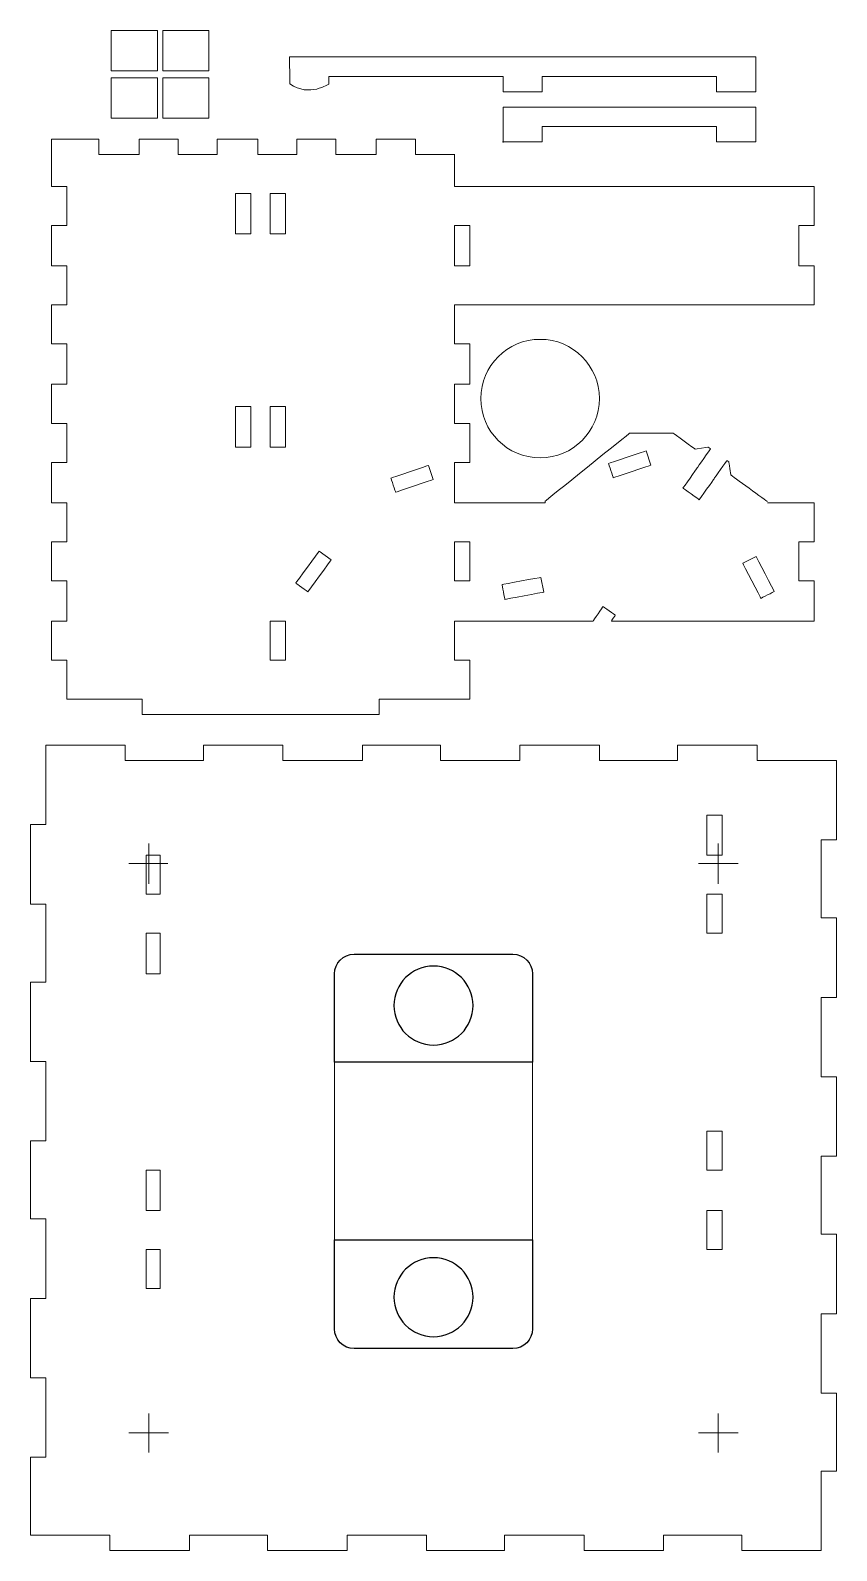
# Model space of a CAD drawing. Header units: millimetres. Extents: x -102 to 102, y -193 to 192.
import ezdxf

# ---------------------------------------------------------------- set-up
doc = ezdxf.new("R2010")
doc.units = ezdxf.units.MM
doc.header["$MEASUREMENT"] = 0
doc.layers.add('Layer 1', color=7, linetype='Continuous')

msp = doc.modelspace()

# ---------------------------------------------------------------- linework, layer by layer
at = {"layer": 'Layer 1', "color": 1, "lineweight": 9}
for points, knots in [([(-81.2648, 191.739), (-81.2648, 191.739), (-69.6232, 191.739), (-69.6232, 191.739), (-69.6232, 191.739), (-69.6232, 191.739), (-69.6232, 181.5084), (-69.6232, 181.5084), (-69.6232, 181.5084), (-69.6232, 181.5084), (-81.2648, 181.5084), (-81.2648, 181.5084), (-81.2648, 181.5084), (-81.2648, 181.5084), (-81.2648, 191.739), (-81.2648, 191.739)], [0, 0, 0, 0, 0.2, 0.2, 0.2, 0.20000001, 0.4, 0.4, 0.4, 0.40000001, 0.6, 0.6, 0.6, 0.60000001, 1, 1, 1, 1]), ([(-68.2121, 191.739), (-68.2121, 191.739), (-56.5704, 191.739), (-56.5704, 191.739), (-56.5704, 191.739), (-56.5704, 191.739), (-56.5704, 181.5084), (-56.5704, 181.5084), (-56.5704, 181.5084), (-56.5704, 181.5084), (-68.2121, 181.5084), (-68.2121, 181.5084), (-68.2121, 181.5084), (-68.2121, 181.5084), (-68.2121, 191.739), (-68.2121, 191.739)], [0, 0, 0, 0, 0.2, 0.2, 0.2, 0.20000001, 0.4, 0.4, 0.4, 0.40000001, 0.6, 0.6, 0.6, 0.60000001, 1, 1, 1, 1]), ([(-36.1094, 178.1977), (-31.1705, 174.7201), (-26.2316, 178.1977), (-26.2316, 178.1977), (-26.2316, 178.1977), (-26.2316, 178.1977), (-26.2316, 180.0971), (-26.2316, 180.0971), (-26.2316, 180.0971), (-26.2316, 180.0971), (17.8656, 180.0971), (17.8656, 180.0971), (17.8656, 180.0971), (17.8656, 180.0971), (17.8656, 176.2165), (17.8656, 176.2165), (17.8656, 176.2165), (17.8656, 176.2165), (27.7434, 176.2165), (27.7434, 176.2165), (27.7434, 176.2165), (27.7434, 176.2165), (27.7434, 180.0971), (27.7434, 180.0971), (27.7434, 180.0971), (27.7434, 180.0971), (71.8406, 180.0971), (71.8406, 180.0971), (71.8406, 180.0971), (71.8406, 180.0971), (71.8406, 176.2165), (71.8406, 176.2165), (71.8406, 176.2165), (71.8406, 176.2165), (81.7184, 176.2165), (81.7184, 176.2165), (81.7184, 176.2165), (81.7184, 176.2165), (81.7184, 179.9983), (81.7184, 179.9983), (81.7184, 179.9983), (81.7184, 179.9983), (81.7184, 185.036), (81.7184, 185.036), (81.7184, 185.036), (81.7184, 185.036), (-36.2114, 185.036), (-36.2114, 185.036), (-36.2114, 185.036), (-36.2114, 185.036), (-36.1094, 179.9983), (-36.1094, 179.9983), (-36.1094, 179.9983), (-36.1094, 179.9983), (-36.1094, 178.1977), (-36.1094, 178.1977)], [0, 0, 0, 0, 0.06666667, 0.06666667, 0.06666667, 0.06666668, 0.13333333, 0.13333333, 0.13333333, 0.13333334, 0.2, 0.2, 0.2, 0.20000001, 0.26666667, 0.26666667, 0.26666667, 0.26666668, 0.33333333, 0.33333333, 0.33333333, 0.33333334, 0.4, 0.4, 0.4, 0.40000001, 0.46666667, 0.46666667, 0.46666667, 0.46666668, 0.53333333, 0.53333333, 0.53333333, 0.53333334, 0.6, 0.6, 0.6, 0.60000001, 0.66666667, 0.66666667, 0.66666667, 0.66666668, 0.73333333, 0.73333333, 0.73333333, 0.73333334, 0.8, 0.8, 0.8, 0.80000001, 0.86666667, 0.86666667, 0.86666667, 0.86666668, 1, 1, 1, 1]), ([(-81.2648, 179.7445), (-81.2648, 179.7445), (-69.6232, 179.7445), (-69.6232, 179.7445), (-69.6232, 179.7445), (-69.6232, 179.7445), (-69.6232, 169.514), (-69.6232, 169.514), (-69.6232, 169.514), (-69.6232, 169.514), (-81.2648, 169.514), (-81.2648, 169.514), (-81.2648, 169.514), (-81.2648, 169.514), (-81.2648, 179.7445), (-81.2648, 179.7445)], [0, 0, 0, 0, 0.2, 0.2, 0.2, 0.20000001, 0.4, 0.4, 0.4, 0.40000001, 0.6, 0.6, 0.6, 0.60000001, 1, 1, 1, 1]), ([(-68.2121, 179.7445), (-68.2121, 179.7445), (-56.5704, 179.7445), (-56.5704, 179.7445), (-56.5704, 179.7445), (-56.5704, 179.7445), (-56.5704, 169.514), (-56.5704, 169.514), (-56.5704, 169.514), (-56.5704, 169.514), (-68.2121, 169.514), (-68.2121, 169.514), (-68.2121, 169.514), (-68.2121, 169.514), (-68.2121, 179.7445), (-68.2121, 179.7445)], [0, 0, 0, 0, 0.2, 0.2, 0.2, 0.20000001, 0.4, 0.4, 0.4, 0.40000001, 0.6, 0.6, 0.6, 0.60000001, 1, 1, 1, 1]), ([(17.6892, 163.5166), (17.6892, 163.5166), (27.7434, 163.5166), (27.7434, 163.5166), (27.7434, 163.5166), (27.7434, 163.5166), (27.7434, 167.3972), (27.7434, 167.3972), (27.7434, 167.3972), (27.7434, 167.3972), (71.8406, 167.3972), (71.8406, 167.3972), (71.8406, 167.3972), (71.8406, 167.3972), (71.8406, 163.5166), (71.8406, 163.5166), (71.8406, 163.5166), (71.8406, 163.5166), (81.7184, 163.5166), (81.7184, 163.5166), (81.7184, 163.5166), (81.7184, 163.5166), (81.7184, 167.2374), (81.7184, 167.2374), (81.7184, 167.2374), (81.7184, 167.2374), (81.7184, 172.3361), (81.7184, 172.3361), (81.7184, 172.3361), (81.7184, 172.3361), (17.8391, 172.3361), (17.8391, 172.3361), (17.8391, 172.3361), (17.8391, 172.3361), (17.8656, 172.2377), (17.8656, 172.2377), (17.8656, 172.2377), (17.8656, 172.2377), (17.8656, 163.3403), (17.8656, 163.3403)], [0, 0, 0, 0, 0.09090909, 0.09090909, 0.09090909, 0.0909091, 0.18181818, 0.18181818, 0.18181818, 0.18181819, 0.27272727, 0.27272727, 0.27272727, 0.27272728, 0.36363636, 0.36363636, 0.36363636, 0.36363637, 0.45454545, 0.45454545, 0.45454545, 0.45454546, 0.54545455, 0.54545455, 0.54545455, 0.54545456, 0.63636364, 0.63636364, 0.63636364, 0.63636365, 0.72727273, 0.72727273, 0.72727273, 0.72727274, 0.81818182, 0.81818182, 0.81818182, 0.81818183, 1, 1, 1, 1]), ([(84.717, 72.1472), (84.717, 72.1472), (96.535, 72.1472), (96.535, 72.1472), (96.535, 72.1472), (96.535, 72.1472), (96.535, 62.2694), (96.535, 62.2694), (96.535, 62.2694), (96.535, 62.2694), (92.6545, 62.2694), (92.6545, 62.2694), (92.6545, 62.2694), (92.6545, 62.2694), (92.6545, 52.3916), (92.6545, 52.3916), (92.6545, 52.3916), (92.6545, 52.3916), (96.535, 52.3916), (96.535, 52.3916), (96.535, 52.3916), (96.535, 52.3916), (96.535, 42.2807), (96.535, 42.2807), (96.535, 42.2807), (96.535, 42.2807), (96.535, 42.1611), (96.535, 42.1611), (96.535, 42.1611), (96.535, 42.1611), (45.2118, 42.1611), (45.2118, 42.1611), (45.2118, 42.1611), (45.2118, 42.1611), (46.2116, 43.6823), (46.2116, 43.6823), (46.2116, 43.6823), (46.2116, 43.6823), (43.08, 45.8684), (43.08, 45.8684), (43.08, 45.8684), (43.08, 45.8684), (40.5986, 42.2105), (40.5986, 42.2105), (40.5986, 42.2105), (40.5986, 42.2105), (40.5993, 42.1611), (40.5993, 42.1611), (40.5993, 42.1611), (40.5993, 42.1611), (9.3989, 42.1611), (9.3989, 42.1611), (9.3989, 42.1611), (9.3989, 42.1611), (9.3989, 42.2807), (9.3989, 42.2807), (9.3989, 42.2807), (9.3989, 42.2807), (9.3989, 42.1611), (9.3989, 42.1611), (9.3989, 42.1611), (9.3989, 42.1611), (5.5184, 42.1611), (5.5184, 42.1611), (5.5184, 42.1611), (5.5184, 42.1611), (5.5184, 32.2833), (5.5184, 32.2833), (5.5184, 32.2833), (5.5184, 32.2833), (9.3989, 32.2833), (9.3989, 32.2833), (9.3989, 32.2833), (9.3989, 32.2833), (9.3989, 22.4055), (9.3989, 22.4055), (9.3989, 22.4055), (9.3989, 22.4055), (5.6263, 22.4055), (5.6263, 22.4055), (5.6263, 22.4055), (5.6263, 22.4055), (-13.5316, 22.4055), (-13.5316, 22.4055), (-13.5316, 22.4055), (-13.5316, 22.4055), (-13.5316, 18.525), (-13.5316, 18.525), (-13.5316, 18.525), (-13.5316, 18.525), (-33.4378, 18.525), (-33.4378, 18.525), (-33.4378, 18.525), (-33.4378, 18.525), (-53.4096, 18.525), (-53.4096, 18.525), (-53.4096, 18.525), (-53.4096, 18.525), (-73.5039, 18.525), (-73.5039, 18.525), (-73.5039, 18.525), (-73.5039, 18.525), (-73.5039, 22.4055), (-73.5039, 22.4055), (-73.5039, 22.4055), (-73.5039, 22.4055), (-92.5539, 22.4055), (-92.5539, 22.4055), (-92.5539, 22.4055), (-92.5539, 22.4055), (-92.5539, 32.2833), (-92.5539, 32.2833), (-92.5539, 32.2833), (-92.5539, 32.2833), (-96.4344, 32.2833), (-96.4344, 32.2833), (-96.4344, 32.2833), (-96.4344, 32.2833), (-96.4344, 42.1611), (-96.4344, 42.1611), (-96.4344, 42.1611), (-96.4344, 42.1611), (-92.5539, 42.1611), (-92.5539, 42.1611), (-92.5539, 42.1611), (-92.5539, 42.1611), (-92.5539, 42.2807), (-92.5539, 42.2807), (-92.5539, 42.2807), (-92.5539, 42.2807), (-92.5539, 52.3916), (-92.5539, 52.3916), (-92.5539, 52.3916), (-92.5539, 52.3916), (-96.4344, 52.3916), (-96.4344, 52.3916), (-96.4344, 52.3916), (-96.4344, 52.3916), (-96.4344, 62.2694), (-96.4344, 62.2694), (-96.4344, 62.2694), (-96.4344, 62.2694), (-92.5539, 62.2694), (-92.5539, 62.2694), (-92.5539, 62.2694), (-92.5539, 62.2694), (-92.5539, 72.1472), (-92.5539, 72.1472), (-92.5539, 72.1472), (-92.5539, 72.1472), (-96.4344, 72.1472), (-96.4344, 72.1472), (-96.4344, 72.1472), (-96.4344, 72.1472), (-96.4344, 82.3778), (-96.4344, 82.3778), (-96.4344, 82.3778), (-96.4344, 82.3778), (-92.5539, 82.3778), (-92.5539, 82.3778), (-92.5539, 82.3778), (-92.5539, 82.3778), (-92.5539, 92.2555), (-92.5539, 92.2555), (-92.5539, 92.2555), (-92.5539, 92.2555), (-96.4344, 92.2555), (-96.4344, 92.2555), (-96.4344, 92.2555), (-96.4344, 92.2555), (-96.4344, 102.1333), (-96.4344, 102.1333), (-96.4344, 102.1333), (-96.4344, 102.1333), (-92.5539, 102.1333), (-92.5539, 102.1333), (-92.5539, 102.1333), (-92.5539, 102.1333), (-92.5539, 112.3639), (-92.5539, 112.3639), (-92.5539, 112.3639), (-92.5539, 112.3639), (-96.4344, 112.3639), (-96.4344, 112.3639), (-96.4344, 112.3639), (-96.4344, 112.3639), (-96.4344, 122.2416), (-96.4344, 122.2416), (-96.4344, 122.2416), (-96.4344, 122.2416), (-92.5539, 122.2416), (-92.5539, 122.2416), (-92.5539, 122.2416), (-92.5539, 122.2416), (-92.5539, 122.2667), (-92.5539, 122.2667), (-92.5539, 122.2667), (-92.5539, 122.2667), (-92.5539, 132.1194), (-92.5539, 132.1194), (-92.5539, 132.1194), (-92.5539, 132.1194), (-96.4344, 132.1194), (-96.4344, 132.1194), (-96.4344, 132.1194), (-96.4344, 132.1194), (-96.4344, 142.35), (-96.4344, 142.35), (-96.4344, 142.35), (-96.4344, 142.35), (-92.5539, 142.35), (-92.5539, 142.35), (-92.5539, 142.35), (-92.5539, 142.35), (-92.5539, 152.2278), (-92.5539, 152.2278), (-92.5539, 152.2278), (-92.5539, 152.2278), (-96.4344, 152.2278), (-96.4344, 152.2278), (-96.4344, 152.2278), (-96.4344, 152.2278), (-96.4344, 164.2222), (-96.4344, 164.2222), (-96.4344, 164.2222), (-96.4344, 164.2222), (-84.44, 164.2222), (-84.44, 164.2222), (-84.44, 164.2222), (-84.44, 164.2222), (-84.44, 160.3416), (-84.44, 160.3416), (-84.44, 160.3416), (-84.44, 160.3416), (-74.2094, 160.3416), (-74.2094, 160.3416), (-74.2094, 160.3416), (-74.2094, 160.3416), (-74.2094, 164.2222), (-74.2094, 164.2222), (-74.2094, 164.2222), (-74.2094, 164.2222), (-64.3733, 164.2222), (-64.3733, 164.2222), (-64.3733, 164.2222), (-64.3733, 164.2222), (-64.3316, 164.2222), (-64.3316, 164.2222), (-64.3316, 164.2222), (-64.3316, 164.2222), (-64.3316, 160.3416), (-64.3316, 160.3416), (-64.3316, 160.3416), (-64.3316, 160.3416), (-54.4539, 160.3416), (-54.4539, 160.3416), (-54.4539, 160.3416), (-54.4539, 160.3416), (-54.4539, 164.2222), (-54.4539, 164.2222), (-54.4539, 164.2222), (-54.4539, 164.2222), (-44.2233, 164.2222), (-44.2233, 164.2222), (-44.2233, 164.2222), (-44.2233, 164.2222), (-44.2233, 160.3416), (-44.2233, 160.3416), (-44.2233, 160.3416), (-44.2233, 160.3416), (-34.3455, 160.3416), (-34.3455, 160.3416), (-34.3455, 160.3416), (-34.3455, 160.3416), (-34.3455, 164.2222), (-34.3455, 164.2222), (-34.3455, 164.2222), (-34.3455, 164.2222), (-24.4678, 164.2222), (-24.4678, 164.2222), (-24.4678, 164.2222), (-24.4678, 164.2222), (-24.4678, 160.3416), (-24.4678, 160.3416), (-24.4678, 160.3416), (-24.4678, 160.3416), (-14.2372, 160.3416), (-14.2372, 160.3416), (-14.2372, 160.3416), (-14.2372, 160.3416), (-14.2372, 164.2222), (-14.2372, 164.2222), (-14.2372, 164.2222), (-14.2372, 164.2222), (-4.3594, 164.2222), (-4.3594, 164.2222), (-4.3594, 164.2222), (-4.3594, 164.2222), (-4.3594, 160.3416), (-4.3594, 160.3416), (-4.3594, 160.3416), (-4.3594, 160.3416), (5.6125, 160.3416), (5.6125, 160.3416), (5.6125, 160.3416), (5.6125, 160.3416), (5.5184, 160.3416), (5.5184, 160.3416), (5.5184, 160.3416), (5.5184, 160.3416), (5.5184, 152.2278), (5.5184, 152.2278), (5.5184, 152.2278), (5.5184, 152.2278), (9.4261, 152.2278), (9.4261, 152.2278), (9.4261, 152.2278), (9.4261, 152.2278), (96.535, 152.2278), (96.535, 152.2278), (96.535, 152.2278), (96.535, 152.2278), (96.535, 142.35), (96.535, 142.35), (96.535, 142.35), (96.535, 142.35), (92.6545, 142.35), (92.6545, 142.35), (92.6545, 142.35), (92.6545, 142.35), (92.6545, 132.1194), (92.6545, 132.1194), (92.6545, 132.1194), (92.6545, 132.1194), (96.535, 132.1194), (96.535, 132.1194), (96.535, 132.1194), (96.535, 132.1194), (96.535, 122.2667), (96.535, 122.2667), (96.535, 122.2667), (96.535, 122.2667), (96.535, 122.2416), (96.535, 122.2416), (96.535, 122.2416), (96.535, 122.2416), (9.4261, 122.2416), (9.4261, 122.2416), (9.4261, 122.2416), (9.4261, 122.2416), (5.5184, 122.2416), (5.5184, 122.2416), (5.5184, 122.2416), (5.5184, 122.2416), (5.5184, 112.3639), (5.5184, 112.3639), (5.5184, 112.3639), (5.5184, 112.3639), (9.3989, 112.3639), (9.3989, 112.3639), (9.3989, 112.3639), (9.3989, 112.3639), (9.3989, 102.1333), (9.3989, 102.1333), (9.3989, 102.1333), (9.3989, 102.1333), (5.5184, 102.1333), (5.5184, 102.1333), (5.5184, 102.1333), (5.5184, 102.1333), (5.5184, 92.2555), (5.5184, 92.2555), (5.5184, 92.2555), (5.5184, 92.2555), (9.3989, 92.2555), (9.3989, 92.2555), (9.3989, 92.2555), (9.3989, 92.2555), (9.3989, 82.3778), (9.3989, 82.3778), (9.3989, 82.3778), (9.3989, 82.3778), (5.5184, 82.3778), (5.5184, 82.3778), (5.5184, 82.3778), (5.5184, 82.3778), (5.5184, 72.1472), (5.5184, 72.1472), (5.5184, 72.1472), (5.5184, 72.1472), (9.4261, 72.1472), (9.4261, 72.1472), (9.4261, 72.1472), (9.4261, 72.1472), (28.4489, 72.1472), (28.4489, 72.1472), (28.4489, 72.1472), (28.4489, 72.1472), (28.4489, 72.5307), (28.4489, 72.5307), (28.4489, 72.5307), (28.4489, 72.5307), (49.8452, 89.7861), (49.8452, 89.7861), (49.8452, 89.7861), (49.8452, 89.7861), (49.8445, 89.7861), (49.8445, 89.7861), (49.8445, 89.7861), (49.8445, 89.7861), (60.8434, 89.7861), (60.8434, 89.7861), (60.8434, 89.7861), (60.8434, 89.7861), (60.8441, 89.7861), (60.8441, 89.7861), (60.8441, 89.7861), (60.8441, 89.7861), (66.4508, 85.7133), (66.4508, 85.7133), (66.4508, 85.7133), (66.4508, 85.7133), (69.6202, 86.2622), (69.6202, 86.2622), (69.6202, 86.2622), (69.6202, 86.2622), (70.3106, 85.7718), (70.3106, 85.7718), (70.3106, 85.7718), (70.3106, 85.7718), (66.9186, 80.9603), (66.9186, 80.9603), (66.9186, 80.9603), (66.9186, 80.9603), (63.3115, 75.844), (63.3115, 75.844), (63.3115, 75.844), (63.3115, 75.844), (67.4464, 72.9272), (67.4464, 72.9272), (67.4464, 72.9272), (67.4464, 72.9272), (71.1816, 78.2234), (71.1816, 78.2234), (71.1816, 78.2234), (71.1816, 78.2234), (74.4462, 82.8519), (74.4462, 82.8522), (74.4462, 82.8522), (74.4462, 82.8522), (74.9168, 82.5196), (74.9168, 82.5196), (74.9168, 82.5196), (74.9168, 82.5196), (75.441, 79.1911), (75.441, 79.1911), (75.441, 79.1911), (75.441, 79.1911), (84.6799, 72.464), (84.6799, 72.464)], [0, 0, 0, 0, 0.00862069, 0.00862069, 0.00862069, 0.0086207, 0.01724138, 0.01724138, 0.01724138, 0.01724139, 0.02586207, 0.02586207, 0.02586207, 0.02586208, 0.03448276, 0.03448276, 0.03448276, 0.03448277, 0.04310345, 0.04310345, 0.04310345, 0.04310346, 0.05172414, 0.05172414, 0.05172414, 0.05172415, 0.06034483, 0.06034483, 0.06034483, 0.06034484, 0.06896552, 0.06896552, 0.06896552, 0.06896553, 0.07758621, 0.07758621, 0.07758621, 0.07758622, 0.0862069, 0.0862069, 0.0862069, 0.08620691, 0.09482759, 0.09482759, 0.09482759, 0.0948276, 0.10344828, 0.10344828, 0.10344828, 0.10344829, 0.11206897, 0.11206897, 0.11206897, 0.11206898, 0.12068966, 0.12068966, 0.12068966, 0.12068967, 0.12931034, 0.12931034, 0.12931034, 0.12931035, 0.13793103, 0.13793103, 0.13793103, 0.13793104, 0.14655172, 0.14655172, 0.14655172, 0.14655173, 0.15517241, 0.15517241, 0.15517241, 0.15517242, 0.1637931, 0.1637931, 0.1637931, 0.16379311, 0.17241379, 0.17241379, 0.17241379, 0.1724138, 0.18103448, 0.18103448, 0.18103448, 0.18103449, 0.18965517, 0.18965517, 0.18965517, 0.18965518, 0.19827586, 0.19827586, 0.19827586, 0.19827587, 0.20689655, 0.20689655, 0.20689655, 0.20689656, 0.21551724, 0.21551724, 0.21551724, 0.21551725, 0.22413793, 0.22413793, 0.22413793, 0.22413794, 0.23275862, 0.23275862, 0.23275862, 0.23275863, 0.24137931, 0.24137931, 0.24137931, 0.24137932, 0.25, 0.25, 0.25, 0.25000001, 0.25862069, 0.25862069, 0.25862069, 0.2586207, 0.26724138, 0.26724138, 0.26724138, 0.26724139, 0.27586207, 0.27586207, 0.27586207, 0.27586208, 0.28448276, 0.28448276, 0.28448276, 0.28448277, 0.29310345, 0.29310345, 0.29310345, 0.29310346, 0.30172414, 0.30172414, 0.30172414, 0.30172415, 0.31034483, 0.31034483, 0.31034483, 0.31034484, 0.31896552, 0.31896552, 0.31896552, 0.31896553, 0.32758621, 0.32758621, 0.32758621, 0.32758622, 0.3362069, 0.3362069, 0.3362069, 0.33620691, 0.34482759, 0.34482759, 0.34482759, 0.3448276, 0.35344828, 0.35344828, 0.35344828, 0.35344829, 0.36206897, 0.36206897, 0.36206897, 0.36206898, 0.37068966, 0.37068966, 0.37068966, 0.37068967, 0.37931034, 0.37931034, 0.37931034, 0.37931035, 0.38793103, 0.38793103, 0.38793103, 0.38793104, 0.39655172, 0.39655172, 0.39655172, 0.39655173, 0.40517241, 0.40517241, 0.40517241, 0.40517242, 0.4137931, 0.4137931, 0.4137931, 0.41379311, 0.42241379, 0.42241379, 0.42241379, 0.4224138, 0.43103448, 0.43103448, 0.43103448, 0.43103449, 0.43965517, 0.43965517, 0.43965517, 0.43965518, 0.44827586, 0.44827586, 0.44827586, 0.44827587, 0.45689655, 0.45689655, 0.45689655, 0.45689656, 0.46551724, 0.46551724, 0.46551724, 0.46551725, 0.47413793, 0.47413793, 0.47413793, 0.47413794, 0.48275862, 0.48275862, 0.48275862, 0.48275863, 0.49137931, 0.49137931, 0.49137931, 0.49137932, 0.5, 0.5, 0.5, 0.50000001, 0.50862069, 0.50862069, 0.50862069, 0.5086207, 0.51724138, 0.51724138, 0.51724138, 0.51724139, 0.52586207, 0.52586207, 0.52586207, 0.52586208, 0.53448276, 0.53448276, 0.53448276, 0.53448277, 0.54310345, 0.54310345, 0.54310345, 0.54310346, 0.55172414, 0.55172414, 0.55172414, 0.55172415, 0.56034483, 0.56034483, 0.56034483, 0.56034484, 0.56896552, 0.56896552, 0.56896552, 0.56896553, 0.57758621, 0.57758621, 0.57758621, 0.57758622, 0.5862069, 0.5862069, 0.5862069, 0.58620691, 0.59482759, 0.59482759, 0.59482759, 0.5948276, 0.60344828, 0.60344828, 0.60344828, 0.60344829, 0.61206897, 0.61206897, 0.61206897, 0.61206898, 0.62068966, 0.62068966, 0.62068966, 0.62068967, 0.62931034, 0.62931034, 0.62931034, 0.62931035, 0.63793103, 0.63793103, 0.63793103, 0.63793104, 0.64655172, 0.64655172, 0.64655172, 0.64655173, 0.65517241, 0.65517241, 0.65517241, 0.65517242, 0.6637931, 0.6637931, 0.6637931, 0.66379311, 0.67241379, 0.67241379, 0.67241379, 0.6724138, 0.68103448, 0.68103448, 0.68103448, 0.68103449, 0.68965517, 0.68965517, 0.68965517, 0.68965518, 0.69827586, 0.69827586, 0.69827586, 0.69827587, 0.70689655, 0.70689655, 0.70689655, 0.70689656, 0.71551724, 0.71551724, 0.71551724, 0.71551725, 0.72413793, 0.72413793, 0.72413793, 0.72413794, 0.73275862, 0.73275862, 0.73275862, 0.73275863, 0.74137931, 0.74137931, 0.74137931, 0.74137932, 0.75, 0.75, 0.75, 0.75000001, 0.75862069, 0.75862069, 0.75862069, 0.7586207, 0.76724138, 0.76724138, 0.76724138, 0.76724139, 0.77586207, 0.77586207, 0.77586207, 0.77586208, 0.78448276, 0.78448276, 0.78448276, 0.78448277, 0.79310345, 0.79310345, 0.79310345, 0.79310346, 0.80172414, 0.80172414, 0.80172414, 0.80172415, 0.81034483, 0.81034483, 0.81034483, 0.81034484, 0.81896552, 0.81896552, 0.81896552, 0.81896553, 0.82758621, 0.82758621, 0.82758621, 0.82758622, 0.8362069, 0.8362069, 0.8362069, 0.83620691, 0.84482759, 0.84482759, 0.84482759, 0.8448276, 0.85344828, 0.85344828, 0.85344828, 0.85344829, 0.86206897, 0.86206897, 0.86206897, 0.86206898, 0.87068966, 0.87068966, 0.87068966, 0.87068967, 0.87931034, 0.87931034, 0.87931034, 0.87931035, 0.88793103, 0.88793103, 0.88793103, 0.88793104, 0.89655172, 0.89655172, 0.89655172, 0.89655173, 0.90517241, 0.90517241, 0.90517241, 0.90517242, 0.9137931, 0.9137931, 0.9137931, 0.91379311, 0.92241379, 0.92241379, 0.92241379, 0.9224138, 0.93103448, 0.93103448, 0.93103448, 0.93103449, 0.93965517, 0.93965517, 0.93965517, 0.93965518, 0.94827586, 0.94827586, 0.94827586, 0.94827587, 0.95689655, 0.95689655, 0.95689655, 0.95689656, 0.96551724, 0.96551724, 0.96551724, 0.96551725, 0.97413793, 0.97413793, 0.97413793, 0.97413794, 0.98275862, 0.98275862, 0.98275862, 0.98275863, 1, 1, 1, 1]), ([(-49.8676, 150.464), (-49.8676, 150.464), (-45.9871, 150.464), (-45.9871, 150.464), (-45.9871, 150.464), (-45.9871, 150.464), (-45.9871, 140.2334), (-45.9871, 140.2334), (-45.9871, 140.2334), (-45.9871, 140.2334), (-49.8676, 140.2334), (-49.8676, 140.2334), (-49.8676, 140.2334), (-49.8676, 140.2334), (-49.8676, 150.464), (-49.8676, 150.464)], [0, 0, 0, 0, 0.2, 0.2, 0.2, 0.20000001, 0.4, 0.4, 0.4, 0.40000001, 0.6, 0.6, 0.6, 0.60000001, 1, 1, 1, 1]), ([(-41.0482, 150.464), (-41.0482, 150.464), (-37.1676, 150.464), (-37.1676, 150.464), (-37.1676, 150.464), (-37.1676, 150.464), (-37.1676, 140.2334), (-37.1676, 140.2334), (-37.1676, 140.2334), (-37.1676, 140.2334), (-41.0482, 140.2334), (-41.0482, 140.2334), (-41.0482, 140.2334), (-41.0482, 140.2334), (-41.0482, 150.464), (-41.0482, 150.464)], [0, 0, 0, 0, 0.2, 0.2, 0.2, 0.20000001, 0.4, 0.4, 0.4, 0.40000001, 0.6, 0.6, 0.6, 0.60000001, 1, 1, 1, 1]), ([(9.399, 142.3501), (9.399, 142.3501), (5.5185, 142.3501), (5.5185, 142.3501), (5.5185, 142.3501), (5.5185, 142.3501), (5.5185, 132.1195), (5.5185, 132.1195), (5.5185, 132.1195), (5.5185, 132.1195), (9.399, 132.1195), (9.399, 132.1195), (9.399, 132.1195), (9.399, 132.1195), (9.399, 142.3501), (9.399, 142.3501)], [0, 0, 0, 0, 0.2, 0.2, 0.2, 0.20000001, 0.4, 0.4, 0.4, 0.40000001, 0.6, 0.6, 0.6, 0.60000001, 1, 1, 1, 1]), ([(12.1918, 98.5239), (12.1918, 106.8082), (18.9077, 113.5244), (27.1923, 113.5244), (27.1923, 113.5244), (35.4762, 113.5244), (42.1921, 106.8082), (42.1921, 98.5239), (42.1921, 98.5239), (42.1917, 90.2396), (35.4759, 83.5238), (27.192, 83.5238), (27.192, 83.5238), (18.9077, 83.5238), (12.1918, 90.2396), (12.1918, 98.5239)], [0, 0, 0, 0, 0.2, 0.2, 0.2, 0.20000001, 0.4, 0.4, 0.4, 0.40000001, 0.6, 0.6, 0.6, 0.60000001, 1, 1, 1, 1]), ([(-49.8676, 96.489), (-49.8676, 96.489), (-45.9871, 96.489), (-45.9871, 96.489), (-45.9871, 96.489), (-45.9871, 96.489), (-45.9871, 86.2584), (-45.9871, 86.2584), (-45.9871, 86.2584), (-45.9871, 86.2584), (-49.8676, 86.2584), (-49.8676, 86.2584), (-49.8676, 86.2584), (-49.8676, 86.2584), (-49.8676, 96.489), (-49.8676, 96.489)], [0, 0, 0, 0, 0.2, 0.2, 0.2, 0.20000001, 0.4, 0.4, 0.4, 0.40000001, 0.6, 0.6, 0.6, 0.60000001, 1, 1, 1, 1]), ([(-41.0482, 96.489), (-41.0482, 96.489), (-37.1676, 96.489), (-37.1676, 96.489), (-37.1676, 96.489), (-37.1676, 96.489), (-37.1676, 86.2584), (-37.1676, 86.2584), (-37.1676, 86.2584), (-37.1676, 86.2584), (-41.0482, 86.2584), (-41.0482, 86.2584), (-41.0482, 86.2584), (-41.0482, 86.2584), (-41.0482, 96.489), (-41.0482, 96.489)], [0, 0, 0, 0, 0.2, 0.2, 0.2, 0.20000001, 0.4, 0.4, 0.4, 0.40000001, 0.6, 0.6, 0.6, 0.60000001, 1, 1, 1, 1]), ([(53.9801, 85.261), (53.9801, 85.261), (55.1888, 81.6584), (55.1888, 81.6584), (55.1888, 81.6584), (55.1888, 81.6584), (45.7093, 78.4764), (45.7093, 78.4764), (45.7093, 78.4764), (45.7093, 78.4764), (44.4999, 82.0786), (44.4999, 82.0786), (44.4999, 82.0786), (44.4999, 82.0786), (53.9801, 85.261), (53.9801, 85.261)], [0, 0, 0, 0, 0.2, 0.2, 0.2, 0.20000001, 0.4, 0.4, 0.4, 0.40000001, 0.6, 0.6, 0.6, 0.60000001, 1, 1, 1, 1]), ([(-1.0732, 81.5975), (-1.0732, 81.5975), (0.1362, 77.9952), (0.1362, 77.9952), (0.1362, 77.9952), (0.1362, 77.9952), (-9.344, 74.8132), (-9.344, 74.8132), (-9.344, 74.8132), (-9.344, 74.8132), (-10.5527, 78.4154), (-10.5527, 78.4154), (-10.5527, 78.4154), (-10.5527, 78.4154), (-1.0732, 81.5975), (-1.0732, 81.5975)], [0, 0, 0, 0, 0.2, 0.2, 0.2, 0.20000001, 0.4, 0.4, 0.4, 0.40000001, 0.6, 0.6, 0.6, 0.60000001, 1, 1, 1, 1]), ([(9.399, 62.2695), (9.399, 62.2695), (5.5185, 62.2695), (5.5185, 62.2695), (5.5185, 62.2695), (5.5185, 62.2695), (5.5185, 52.3918), (5.5185, 52.3918), (5.5185, 52.3918), (5.5185, 52.3918), (9.399, 52.3918), (9.399, 52.3918), (9.399, 52.3918), (9.399, 52.3918), (9.399, 62.2695), (9.399, 62.2695)], [0, 0, 0, 0, 0.2, 0.2, 0.2, 0.20000001, 0.4, 0.4, 0.4, 0.40000001, 0.6, 0.6, 0.6, 0.60000001, 1, 1, 1, 1]), ([(-28.7028, 59.9085), (-28.7028, 59.9085), (-25.6354, 57.6666), (-25.6354, 57.6666), (-25.6354, 57.6666), (-25.6354, 57.6666), (-31.5353, 49.5929), (-31.5353, 49.5929), (-31.5353, 49.5929), (-31.5353, 49.5929), (-34.6037, 51.8352), (-34.6037, 51.8352), (-34.6037, 51.8352), (-34.6037, 51.8352), (-28.7028, 59.9085), (-28.7028, 59.9085)], [0, 0, 0, 0, 0.2, 0.2, 0.2, 0.20000001, 0.4, 0.4, 0.4, 0.40000001, 0.6, 0.6, 0.6, 0.60000001, 1, 1, 1, 1]), ([(78.4513, 56.8265), (78.4513, 56.8265), (81.8288, 58.5678), (81.8288, 58.5678), (81.8288, 58.5678), (81.8288, 58.5678), (86.4107, 49.6796), (86.4107, 49.6796), (86.4107, 49.6796), (86.4107, 49.6796), (83.0332, 47.9383), (83.0332, 47.9383), (83.0332, 47.9383), (83.0332, 47.9383), (78.4513, 56.8265), (78.4513, 56.8265)], [0, 0, 0, 0, 0.2, 0.2, 0.2, 0.20000001, 0.4, 0.4, 0.4, 0.40000001, 0.6, 0.6, 0.6, 0.60000001, 1, 1, 1, 1]), ([(27.4088, 53.2533), (27.4088, 53.2533), (28.1006, 49.5167), (28.1006, 49.5167), (28.1006, 49.5167), (28.1006, 49.5167), (18.2683, 47.6967), (18.2683, 47.6967), (18.2683, 47.6967), (18.2683, 47.6967), (17.5765, 51.4336), (17.5765, 51.4336), (17.5765, 51.4336), (17.5765, 51.4336), (27.4088, 53.2533), (27.4088, 53.2533)], [0, 0, 0, 0, 0.2, 0.2, 0.2, 0.20000001, 0.4, 0.4, 0.4, 0.40000001, 0.6, 0.6, 0.6, 0.60000001, 1, 1, 1, 1]), ([(-41.0482, 42.1612), (-41.0482, 42.1612), (-37.1676, 42.1612), (-37.1676, 42.1612), (-37.1676, 42.1612), (-37.1676, 42.1612), (-37.1676, 32.2834), (-37.1676, 32.2834), (-37.1676, 32.2834), (-37.1676, 32.2834), (-41.0482, 32.2834), (-41.0482, 32.2834), (-41.0482, 32.2834), (-41.0482, 32.2834), (-41.0482, 42.1612), (-41.0482, 42.1612)], [0, 0, 0, 0, 0.2, 0.2, 0.2, 0.20000001, 0.4, 0.4, 0.4, 0.40000001, 0.6, 0.6, 0.6, 0.60000001, 1, 1, 1, 1]), ([(98.4753, 6.8833), (98.4753, 6.8833), (102.1795, 6.8833), (102.1795, 6.8833), (102.1795, 6.8833), (102.1795, 6.8833), (102.1795, -13.225), (102.1795, -13.225), (102.1795, -13.225), (102.1795, -13.225), (98.2989, -13.225), (98.2989, -13.225), (98.2989, -13.225), (98.2989, -13.225), (98.2989, -32.9806), (98.2989, -32.9806), (98.2989, -32.9806), (98.2989, -32.9806), (102.1795, -32.9806), (102.1795, -32.9806), (102.1795, -32.9806), (102.1795, -32.9806), (102.1795, -53.0889), (102.1795, -53.0889), (102.1795, -53.0889), (102.1795, -53.0889), (98.2989, -53.0889), (98.2989, -53.0889), (98.2989, -53.0889), (98.2989, -53.0889), (98.2989, -73.1972), (98.2989, -73.1972), (98.2989, -73.1972), (98.2989, -73.1972), (102.1795, -73.1972), (102.1795, -73.1972), (102.1795, -73.1972), (102.1795, -73.1972), (102.1795, -93.3056), (102.1795, -93.3056), (102.1795, -93.3056), (102.1795, -93.3056), (98.2989, -93.3056), (98.2989, -93.3056), (98.2989, -93.3056), (98.2989, -93.3056), (98.2989, -113.0611), (98.2989, -113.0611), (98.2989, -113.0611), (98.2989, -113.0611), (102.1795, -113.0611), (102.1795, -113.0611), (102.1795, -113.0611), (102.1795, -113.0611), (102.1795, -113.1088), (102.1795, -113.1088), (102.1795, -113.1088), (102.1795, -113.1088), (102.1795, -133.1695), (102.1795, -133.1695), (102.1795, -133.1695), (102.1795, -133.1695), (98.2989, -133.1695), (98.2989, -133.1695), (98.2989, -133.1695), (98.2989, -133.1695), (98.2989, -153.2778), (98.2989, -153.2778), (98.2989, -153.2778), (98.2989, -153.2778), (102.1795, -153.2778), (102.1795, -153.2778), (102.1795, -153.2778), (102.1795, -153.2778), (102.1795, -173.0334), (102.1795, -173.0334), (102.1795, -173.0334), (102.1795, -173.0334), (98.2989, -173.0334), (98.2989, -173.0334), (98.2989, -173.0334), (98.2989, -173.0334), (98.2989, -189.3356), (98.2989, -189.3356), (98.2989, -189.3356), (98.2989, -189.3356), (98.2989, -189.3363), (98.2989, -189.3363), (98.2989, -189.3363), (98.2989, -189.3363), (98.2989, -193.1417), (98.2989, -193.1417), (98.2989, -193.1417), (98.2989, -193.1417), (78.1906, -193.1417), (78.1906, -193.1417), (78.1906, -193.1417), (78.1906, -193.1417), (78.1906, -189.2611), (78.1906, -189.2611), (78.1906, -189.2611), (78.1906, -189.2611), (58.435, -189.2611), (58.435, -189.2611), (58.435, -189.2611), (58.435, -189.2611), (58.435, -193.1417), (58.435, -193.1417), (58.435, -193.1417), (58.435, -193.1417), (38.3267, -193.1417), (38.3267, -193.1417), (38.3267, -193.1417), (38.3267, -193.1417), (38.3267, -189.2611), (38.3267, -189.2611), (38.3267, -189.2611), (38.3267, -189.2611), (18.2184, -189.2611), (18.2184, -189.2611), (18.2184, -189.2611), (18.2184, -189.2611), (18.2184, -193.1417), (18.2184, -193.1417), (18.2184, -193.1417), (18.2184, -193.1417), (-1.5372, -193.1417), (-1.5372, -193.1417), (-1.5372, -193.1417), (-1.5372, -193.1417), (-1.5372, -189.2611), (-1.5372, -189.2611), (-1.5372, -189.2611), (-1.5372, -189.2611), (-21.6455, -189.2611), (-21.6455, -189.2611), (-21.6455, -189.2611), (-21.6455, -189.2611), (-21.6455, -193.1417), (-21.6455, -193.1417), (-21.6455, -193.1417), (-21.6455, -193.1417), (-21.6667, -193.1417), (-21.6667, -193.1417), (-21.6667, -193.1417), (-21.6667, -193.1417), (-41.7539, -193.1417), (-41.7539, -193.1417), (-41.7539, -193.1417), (-41.7539, -193.1417), (-41.7539, -189.2611), (-41.7539, -189.2611), (-41.7539, -189.2611), (-41.7539, -189.2611), (-61.5094, -189.2611), (-61.5094, -189.2611), (-61.5094, -189.2611), (-61.5094, -189.2611), (-61.5094, -193.1417), (-61.5094, -193.1417), (-61.5094, -193.1417), (-61.5094, -193.1417), (-81.6178, -193.1417), (-81.6178, -193.1417), (-81.6178, -193.1417), (-81.6178, -193.1417), (-81.6178, -189.2611), (-81.6178, -189.2611), (-81.6178, -189.2611), (-81.6178, -189.2611), (-97.8942, -189.2611), (-97.8942, -189.2611), (-97.8942, -189.2611), (-97.8942, -189.2611), (-97.8667, -189.2611), (-97.8667, -189.2611), (-97.8667, -189.2611), (-97.8667, -189.2611), (-101.7261, -189.2611), (-101.7261, -189.2611), (-101.7261, -189.2611), (-101.7261, -189.2611), (-101.7261, -169.5056), (-101.7261, -169.5056), (-101.7261, -169.5056), (-101.7261, -169.5056), (-97.8455, -169.5056), (-97.8455, -169.5056), (-97.8455, -169.5056), (-97.8455, -169.5056), (-97.8455, -149.3972), (-97.8455, -149.3972), (-97.8455, -149.3972), (-97.8455, -149.3972), (-101.7261, -149.3972), (-101.7261, -149.3972), (-101.7261, -149.3972), (-101.7261, -149.3972), (-101.7261, -129.2889), (-101.7261, -129.2889), (-101.7261, -129.2889), (-101.7261, -129.2889), (-97.8455, -129.2889), (-97.8455, -129.2889), (-97.8455, -129.2889), (-97.8455, -129.2889), (-97.8455, -109.1806), (-97.8455, -109.1806), (-97.8455, -109.1806), (-97.8455, -109.1806), (-101.7261, -109.1806), (-101.7261, -109.1806), (-101.7261, -109.1806), (-101.7261, -109.1806), (-101.7261, -89.425), (-101.7261, -89.425), (-101.7261, -89.425), (-101.7261, -89.425), (-97.8455, -89.425), (-97.8455, -89.425), (-97.8455, -89.425), (-97.8455, -89.425), (-97.8455, -69.3167), (-97.8455, -69.3167), (-97.8455, -69.3167), (-97.8455, -69.3167), (-101.7261, -69.3167), (-101.7261, -69.3167), (-101.7261, -69.3167), (-101.7261, -69.3167), (-101.7261, -69.3636), (-101.7261, -69.3636), (-101.7261, -69.3636), (-101.7261, -69.3636), (-101.7261, -49.2084), (-101.7261, -49.2084), (-101.7261, -49.2084), (-101.7261, -49.2084), (-97.8455, -49.2084), (-97.8455, -49.2084), (-97.8455, -49.2084), (-97.8455, -49.2084), (-97.8455, -29.4528), (-97.8455, -29.4528), (-97.8455, -29.4528), (-97.8455, -29.4528), (-101.7261, -29.4528), (-101.7261, -29.4528), (-101.7261, -29.4528), (-101.7261, -29.4528), (-101.7261, -9.3445), (-101.7261, -9.3445), (-101.7261, -9.3445), (-101.7261, -9.3445), (-97.8455, -9.3445), (-97.8455, -9.3445), (-97.8455, -9.3445), (-97.8455, -9.3445), (-97.8455, 6.8833), (-97.8455, 6.8833), (-97.8455, 6.8833), (-97.8455, 6.8833), (-97.8455, 10.7639), (-97.8455, 10.7639), (-97.8455, 10.7639), (-97.8455, 10.7639), (-77.7372, 10.7639), (-77.7372, 10.7639), (-77.7372, 10.7639), (-77.7372, 10.7639), (-77.7372, 6.8833), (-77.7372, 6.8833), (-77.7372, 6.8833), (-77.7372, 6.8833), (-57.9816, 6.8833), (-57.9816, 6.8833), (-57.9816, 6.8833), (-57.9816, 6.8833), (-57.9816, 10.7639), (-57.9816, 10.7639), (-57.9816, 10.7639), (-57.9816, 10.7639), (-37.8733, 10.7639), (-37.8733, 10.7639), (-37.8733, 10.7639), (-37.8733, 10.7639), (-37.8733, 6.8833), (-37.8733, 6.8833), (-37.8733, 6.8833), (-37.8733, 6.8833), (-17.765, 6.8833), (-17.765, 6.8833), (-17.765, 6.8833), (-17.765, 6.8833), (-17.765, 10.7639), (-17.765, 10.7639), (-17.765, 10.7639), (-17.765, 10.7639), (1.9906, 10.7639), (1.9906, 10.7639), (1.9906, 10.7639), (1.9906, 10.7639), (1.9906, 6.8833), (1.9906, 6.8833), (1.9906, 6.8833), (1.9906, 6.8833), (22.0989, 6.8833), (22.0989, 6.8833), (22.0989, 6.8833), (22.0989, 6.8833), (22.0989, 10.7639), (22.0989, 10.7639), (22.0989, 10.7639), (22.0989, 10.7639), (22.0777, 10.7639), (22.0777, 10.7639), (22.0777, 10.7639), (22.0777, 10.7639), (42.2072, 10.7639), (42.2072, 10.7639), (42.2072, 10.7639), (42.2072, 10.7639), (42.2072, 6.8833), (42.2072, 6.8833), (42.2072, 6.8833), (42.2072, 6.8833), (61.9628, 6.8833), (61.9628, 6.8833), (61.9628, 6.8833), (61.9628, 6.8833), (61.9628, 10.7639), (61.9628, 10.7639), (61.9628, 10.7639), (61.9628, 10.7639), (82.0711, 10.7639), (82.0711, 10.7639), (82.0711, 10.7639), (82.0711, 10.7639), (82.0711, 6.8833), (82.0711, 6.8833), (82.0711, 6.8833), (82.0711, 6.8833), (98.4753, 6.8833), (98.4753, 6.8833)], [0, 0, 0, 0, 0.01149425, 0.01149425, 0.01149425, 0.01149426, 0.02298851, 0.02298851, 0.02298851, 0.02298852, 0.03448276, 0.03448276, 0.03448276, 0.03448277, 0.04597701, 0.04597701, 0.04597701, 0.04597702, 0.05747126, 0.05747126, 0.05747126, 0.05747127, 0.06896552, 0.06896552, 0.06896552, 0.06896553, 0.08045977, 0.08045977, 0.08045977, 0.08045978, 0.09195402, 0.09195402, 0.09195402, 0.09195403, 0.10344828, 0.10344828, 0.10344828, 0.10344829, 0.11494253, 0.11494253, 0.11494253, 0.11494254, 0.12643678, 0.12643678, 0.12643678, 0.12643679, 0.13793103, 0.13793103, 0.13793103, 0.13793104, 0.14942529, 0.14942529, 0.14942529, 0.1494253, 0.16091954, 0.16091954, 0.16091954, 0.16091955, 0.17241379, 0.17241379, 0.17241379, 0.1724138, 0.18390805, 0.18390805, 0.18390805, 0.18390806, 0.1954023, 0.1954023, 0.1954023, 0.19540231, 0.20689655, 0.20689655, 0.20689655, 0.20689656, 0.2183908, 0.2183908, 0.2183908, 0.21839081, 0.22988506, 0.22988506, 0.22988506, 0.22988507, 0.24137931, 0.24137931, 0.24137931, 0.24137932, 0.25287356, 0.25287356, 0.25287356, 0.25287357, 0.26436782, 0.26436782, 0.26436782, 0.26436783, 0.27586207, 0.27586207, 0.27586207, 0.27586208, 0.28735632, 0.28735632, 0.28735632, 0.28735633, 0.29885057, 0.29885057, 0.29885057, 0.29885058, 0.31034483, 0.31034483, 0.31034483, 0.31034484, 0.32183908, 0.32183908, 0.32183908, 0.32183909, 0.33333333, 0.33333333, 0.33333333, 0.33333334, 0.34482759, 0.34482759, 0.34482759, 0.3448276, 0.35632184, 0.35632184, 0.35632184, 0.35632185, 0.36781609, 0.36781609, 0.36781609, 0.3678161, 0.37931034, 0.37931034, 0.37931034, 0.37931035, 0.3908046, 0.3908046, 0.3908046, 0.39080461, 0.40229885, 0.40229885, 0.40229885, 0.40229886, 0.4137931, 0.4137931, 0.4137931, 0.41379311, 0.42528736, 0.42528736, 0.42528736, 0.42528737, 0.43678161, 0.43678161, 0.43678161, 0.43678162, 0.44827586, 0.44827586, 0.44827586, 0.44827587, 0.45977011, 0.45977011, 0.45977011, 0.45977012, 0.47126437, 0.47126437, 0.47126437, 0.47126438, 0.48275862, 0.48275862, 0.48275862, 0.48275863, 0.49425287, 0.49425287, 0.49425287, 0.49425288, 0.50574713, 0.50574713, 0.50574713, 0.50574714, 0.51724138, 0.51724138, 0.51724138, 0.51724139, 0.52873563, 0.52873563, 0.52873563, 0.52873564, 0.54022989, 0.54022989, 0.54022989, 0.5402299, 0.55172414, 0.55172414, 0.55172414, 0.55172415, 0.56321839, 0.56321839, 0.56321839, 0.5632184, 0.57471264, 0.57471264, 0.57471264, 0.57471265, 0.5862069, 0.5862069, 0.5862069, 0.58620691, 0.59770115, 0.59770115, 0.59770115, 0.59770116, 0.6091954, 0.6091954, 0.6091954, 0.60919541, 0.62068966, 0.62068966, 0.62068966, 0.62068967, 0.63218391, 0.63218391, 0.63218391, 0.63218392, 0.64367816, 0.64367816, 0.64367816, 0.64367817, 0.65517241, 0.65517241, 0.65517241, 0.65517242, 0.66666667, 0.66666667, 0.66666667, 0.66666668, 0.67816092, 0.67816092, 0.67816092, 0.67816093, 0.68965517, 0.68965517, 0.68965517, 0.68965518, 0.70114943, 0.70114943, 0.70114943, 0.70114944, 0.71264368, 0.71264368, 0.71264368, 0.71264369, 0.72413793, 0.72413793, 0.72413793, 0.72413794, 0.73563218, 0.73563218, 0.73563218, 0.73563219, 0.74712644, 0.74712644, 0.74712644, 0.74712645, 0.75862069, 0.75862069, 0.75862069, 0.7586207, 0.77011494, 0.77011494, 0.77011494, 0.77011495, 0.7816092, 0.7816092, 0.7816092, 0.78160921, 0.79310345, 0.79310345, 0.79310345, 0.79310346, 0.8045977, 0.8045977, 0.8045977, 0.80459771, 0.81609195, 0.81609195, 0.81609195, 0.81609196, 0.82758621, 0.82758621, 0.82758621, 0.82758622, 0.83908046, 0.83908046, 0.83908046, 0.83908047, 0.85057471, 0.85057471, 0.85057471, 0.85057472, 0.86206897, 0.86206897, 0.86206897, 0.86206898, 0.87356322, 0.87356322, 0.87356322, 0.87356323, 0.88505747, 0.88505747, 0.88505747, 0.88505748, 0.89655172, 0.89655172, 0.89655172, 0.89655173, 0.90804598, 0.90804598, 0.90804598, 0.90804599, 0.91954023, 0.91954023, 0.91954023, 0.91954024, 0.93103448, 0.93103448, 0.93103448, 0.93103449, 0.94252874, 0.94252874, 0.94252874, 0.94252875, 0.95402299, 0.95402299, 0.95402299, 0.954023, 0.96551724, 0.96551724, 0.96551724, 0.96551725, 0.97701149, 0.97701149, 0.97701149, 0.9770115, 1, 1, 1, 1]), ([(69.3711, -17.1056), (69.3711, -17.1056), (73.2517, -17.1056), (73.2517, -17.1056), (73.2517, -17.1056), (73.2517, -17.1056), (73.2517, -6.953), (73.2517, -6.953), (73.2517, -6.953), (73.2517, -6.953), (69.3711, -6.9537), (69.3711, -6.9537), (69.3711, -6.9537), (69.3711, -6.9537), (69.3711, -17.1056), (69.3711, -17.1056)], [0, 0, 0, 0, 0.2, 0.2, 0.2, 0.20000001, 0.4, 0.4, 0.4, 0.40000001, 0.6, 0.6, 0.6, 0.60000001, 1, 1, 1, 1]), ([(-72.4454, -26.9832), (-72.4454, -26.9832), (-68.9176, -26.9832), (-68.9176, -26.9832), (-68.9176, -26.9832), (-68.9176, -26.9832), (-68.9176, -17.1055), (-68.9176, -17.1055), (-68.9176, -17.1055), (-68.9176, -17.1055), (-72.4454, -17.1055), (-72.4454, -17.1055), (-72.4454, -17.1055), (-72.4454, -17.1055), (-72.4454, -26.9832), (-72.4454, -26.9832)], [0, 0, 0, 0, 0.2, 0.2, 0.2, 0.20000001, 0.4, 0.4, 0.4, 0.40000001, 0.6, 0.6, 0.6, 0.60000001, 1, 1, 1, 1]), ([(69.3711, -36.8611), (69.3711, -36.8611), (73.2517, -36.8611), (73.2517, -36.8611), (73.2517, -36.8611), (73.2517, -36.8611), (73.2517, -26.9502), (73.2517, -26.9502), (73.2517, -26.9502), (73.2517, -26.9502), (69.3711, -26.9509), (69.3711, -26.9509), (69.3711, -26.9509), (69.3711, -26.9509), (69.3711, -36.8611), (69.3711, -36.8611)], [0, 0, 0, 0, 0.2, 0.2, 0.2, 0.20000001, 0.4, 0.4, 0.4, 0.40000001, 0.6, 0.6, 0.6, 0.60000001, 1, 1, 1, 1]), ([(-72.4454, -47.0916), (-72.4454, -47.0916), (-68.9176, -47.0916), (-68.9176, -47.0916), (-68.9176, -47.0916), (-68.9176, -47.0916), (-68.9176, -36.861), (-68.9176, -36.861), (-68.9176, -36.861), (-68.9176, -36.861), (-72.4454, -36.861), (-72.4454, -36.861), (-72.4454, -36.861), (-72.4454, -36.861), (-72.4454, -47.0916), (-72.4454, -47.0916)], [0, 0, 0, 0, 0.2, 0.2, 0.2, 0.20000001, 0.4, 0.4, 0.4, 0.40000001, 0.6, 0.6, 0.6, 0.60000001, 1, 1, 1, 1]), ([(25.2739, -69.4889), (25.2739, -69.4889), (25.2739, -47.1532), (25.2739, -47.1532), (25.2739, -47.1532), (25.2739, -44.3913), (23.0352, -42.1529), (20.2736, -42.1529), (20.2736, -42.1529), (20.2736, -42.1529), (-19.8203, -42.1529), (-19.8203, -42.1529), (-19.8203, -42.1529), (-22.5818, -42.1529), (-24.8205, -44.3913), (-24.8205, -47.1532), (-24.8205, -47.1532), (-24.8205, -47.1532), (-24.8205, -69.4889), (-24.8205, -69.4889)], [0, 0, 0, 0, 0.16666667, 0.16666667, 0.16666667, 0.16666668, 0.33333333, 0.33333333, 0.33333333, 0.33333334, 0.5, 0.5, 0.5, 0.50000001, 0.66666667, 0.66666667, 0.66666667, 0.66666668, 1, 1, 1, 1]), ([(10.2269, -55.1531), (10.2269, -60.6762), (5.7494, -65.1533), (0.2267, -65.1533), (0.2267, -65.1533), (-5.2961, -65.1533), (-9.7735, -60.6762), (-9.7735, -55.1531), (-9.7735, -55.1531), (-9.7735, -49.6304), (-5.2961, -45.1533), (0.2267, -45.1533), (0.2267, -45.1533), (5.7494, -45.1533), (10.2269, -49.6304), (10.2269, -55.1531)], [0, 0, 0, 0, 0.2, 0.2, 0.2, 0.20000001, 0.4, 0.4, 0.4, 0.40000001, 0.6, 0.6, 0.6, 0.60000001, 1, 1, 1, 1]), ([(69.3713, -96.8332), (69.3713, -96.8332), (73.2518, -96.8332), (73.2518, -96.8332), (73.2518, -96.8332), (73.2518, -96.8332), (73.2518, -86.9555), (73.2518, -86.9555), (73.2518, -86.9555), (73.2518, -86.9555), (69.3713, -86.9555), (69.3713, -86.9555), (69.3713, -86.9555), (69.3713, -86.9555), (69.3713, -96.8332), (69.3713, -96.8332)], [0, 0, 0, 0, 0.2, 0.2, 0.2, 0.20000001, 0.4, 0.4, 0.4, 0.40000001, 0.6, 0.6, 0.6, 0.60000001, 1, 1, 1, 1]), ([(-72.4454, -107.0638), (-72.4454, -107.0638), (-68.9176, -107.0638), (-68.9176, -107.0638), (-68.9176, -107.0638), (-68.9176, -107.0638), (-68.9176, -96.8332), (-68.9176, -96.8332), (-68.9176, -96.8332), (-68.9176, -96.8332), (-72.4454, -96.8332), (-72.4454, -96.8332), (-72.4454, -96.8332), (-72.4454, -96.8332), (-72.4454, -107.0638), (-72.4454, -107.0638)], [0, 0, 0, 0, 0.2, 0.2, 0.2, 0.20000001, 0.4, 0.4, 0.4, 0.40000001, 0.6, 0.6, 0.6, 0.60000001, 1, 1, 1, 1]), ([(69.3713, -116.9416), (69.3713, -116.9416), (73.2518, -116.9416), (73.2518, -116.9416), (73.2518, -116.9416), (73.2518, -116.9416), (73.2518, -107.0638), (73.2518, -107.0638), (73.2518, -107.0638), (73.2518, -107.0638), (69.3713, -107.0638), (69.3713, -107.0638), (69.3713, -107.0638), (69.3713, -107.0638), (69.3713, -116.9416), (69.3713, -116.9416)], [0, 0, 0, 0, 0.2, 0.2, 0.2, 0.20000001, 0.4, 0.4, 0.4, 0.40000001, 0.6, 0.6, 0.6, 0.60000001, 1, 1, 1, 1]), ([(-24.8205, -114.4888), (-24.8205, -114.4888), (-24.8205, -136.9886), (-24.8205, -136.9886), (-24.8205, -136.9886), (-24.8205, -139.7501), (-22.5818, -141.9889), (-19.8203, -141.9889), (-19.8203, -141.9889), (-19.8203, -141.9889), (20.2736, -141.9889), (20.2736, -141.9889), (20.2736, -141.9889), (23.0352, -141.9889), (25.2739, -139.7501), (25.2739, -136.9886), (25.2739, -136.9886), (25.2739, -136.9886), (25.2739, -114.4888), (25.2739, -114.4888)], [0, 0, 0, 0, 0.16666667, 0.16666667, 0.16666667, 0.16666668, 0.33333333, 0.33333333, 0.33333333, 0.33333334, 0.5, 0.5, 0.5, 0.50000001, 0.66666667, 0.66666667, 0.66666667, 0.66666668, 1, 1, 1, 1]), ([(-72.4454, -126.8194), (-72.4454, -126.8194), (-68.9176, -126.8194), (-68.9176, -126.8194), (-68.9176, -126.8194), (-68.9176, -126.8194), (-68.9176, -116.9416), (-68.9176, -116.9416), (-68.9176, -116.9416), (-68.9176, -116.9416), (-72.4454, -116.9416), (-72.4454, -116.9416), (-72.4454, -116.9416), (-72.4454, -116.9416), (-72.4454, -126.8194), (-72.4454, -126.8194)], [0, 0, 0, 0, 0.2, 0.2, 0.2, 0.20000001, 0.4, 0.4, 0.4, 0.40000001, 0.6, 0.6, 0.6, 0.60000001, 1, 1, 1, 1]), ([(10.2269, -128.9887), (10.2269, -134.5114), (5.7494, -138.9885), (0.2267, -138.9885), (0.2267, -138.9885), (-5.2961, -138.9885), (-9.7735, -134.5114), (-9.7735, -128.9887), (-9.7735, -128.9887), (-9.7735, -123.4656), (-5.2961, -118.9885), (0.2267, -118.9885), (0.2267, -118.9885), (5.7494, -118.9885), (10.2269, -123.4656), (10.2269, -128.9887)], [0, 0, 0, 0, 0.2, 0.2, 0.2, 0.20000001, 0.4, 0.4, 0.4, 0.40000001, 0.6, 0.6, 0.6, 0.60000001, 1, 1, 1, 1])]:
    msp.add_open_spline(points, degree=3, knots=knots, dxfattribs=at)
at = {"layer": 'Layer 1', "color": 5, "lineweight": 9}
for points in [[(-71.74, -14.107), (-71.74, -14.107), (-71.74, -24.3375), (-71.74, -24.3375)], [(72.1934, -14.107), (72.1934, -14.107), (72.1934, -24.3375), (72.1934, -24.3375)], [(-66.9775, -19.2222), (-66.9775, -19.2222), (-76.8553, -19.2222), (-76.8553, -19.2222)], [(77.2876, -19.1816), (77.2876, -19.1816), (67.2878, -19.1823), (67.2878, -19.1823)], [(-71.74, -158.3931), (-71.74, -158.3931), (-71.74, -168.2709), (-71.74, -168.2709)], [(72.1934, -158.3931), (72.1934, -158.3931), (72.1934, -168.2709), (72.1934, -168.2709)], [(-66.8207, -163.2899), (-66.8207, -163.2899), (-76.8206, -163.2906), (-76.8206, -163.2906)], [(77.2876, -163.2899), (77.2876, -163.2899), (67.2878, -163.2906), (67.2878, -163.2906)]]:
    msp.add_open_spline(points, degree=3, dxfattribs=at)
at = {"layer": 'Layer 1'}
for points, knots in [([(25.2739, -69.4889), (25.2739, -69.4889), (25.2739, -47.1532), (25.2739, -47.1532), (25.2739, -47.1532), (25.2739, -44.3913), (23.0352, -42.1529), (20.2736, -42.1529), (20.2736, -42.1529), (20.2736, -42.1529), (-19.8203, -42.1529), (-19.8203, -42.1529), (-19.8203, -42.1529), (-22.5818, -42.1529), (-24.8205, -44.3913), (-24.8205, -47.1532), (-24.8205, -47.1532), (-24.8205, -47.1532), (-24.8205, -69.4889), (-24.8205, -69.4889), (-24.8205, -69.4889), (-24.8205, -69.4889), (25.2739, -69.4889), (25.2739, -69.4889)], [0, 0, 0, 0, 0.14285714, 0.14285714, 0.14285714, 0.14285715, 0.28571429, 0.28571429, 0.28571429, 0.2857143, 0.42857143, 0.42857143, 0.42857143, 0.42857144, 0.57142857, 0.57142857, 0.57142857, 0.57142858, 0.71428571, 0.71428571, 0.71428571, 0.71428572, 1, 1, 1, 1]), ([(10.2269, -55.1531), (10.2269, -60.6762), (5.7494, -65.1533), (0.2267, -65.1533), (0.2267, -65.1533), (-5.2961, -65.1533), (-9.7735, -60.6762), (-9.7735, -55.1531), (-9.7735, -55.1531), (-9.7735, -49.6304), (-5.2961, -45.1533), (0.2267, -45.1533), (0.2267, -45.1533), (5.7494, -45.1533), (10.2269, -49.6304), (10.2269, -55.1531)], [0, 0, 0, 0, 0.2, 0.2, 0.2, 0.20000001, 0.4, 0.4, 0.4, 0.40000001, 0.6, 0.6, 0.6, 0.60000001, 1, 1, 1, 1]), ([(-24.8205, -114.4888), (-24.8205, -114.4888), (-24.8205, -136.9886), (-24.8205, -136.9886), (-24.8205, -136.9886), (-24.8205, -139.7501), (-22.5818, -141.9889), (-19.8203, -141.9889), (-19.8203, -141.9889), (-19.8203, -141.9889), (20.2736, -141.9889), (20.2736, -141.9889), (20.2736, -141.9889), (23.0352, -141.9889), (25.2739, -139.7501), (25.2739, -136.9886), (25.2739, -136.9886), (25.2739, -136.9886), (25.2739, -114.4888), (25.2739, -114.4888), (25.2739, -114.4888), (25.2739, -114.4888), (-24.8205, -114.4888), (-24.8205, -114.4888)], [0, 0, 0, 0, 0.14285714, 0.14285714, 0.14285714, 0.14285715, 0.28571429, 0.28571429, 0.28571429, 0.2857143, 0.42857143, 0.42857143, 0.42857143, 0.42857144, 0.57142857, 0.57142857, 0.57142857, 0.57142858, 0.71428571, 0.71428571, 0.71428571, 0.71428572, 1, 1, 1, 1]), ([(10.2269, -128.9887), (10.2269, -134.5114), (5.7494, -138.9885), (0.2267, -138.9885), (0.2267, -138.9885), (-5.2961, -138.9885), (-9.7735, -134.5114), (-9.7735, -128.9887), (-9.7735, -128.9887), (-9.7735, -123.4656), (-5.2961, -118.9885), (0.2267, -118.9885), (0.2267, -118.9885), (5.7494, -118.9885), (10.2269, -123.4656), (10.2269, -128.9887)], [0, 0, 0, 0, 0.2, 0.2, 0.2, 0.20000001, 0.4, 0.4, 0.4, 0.40000001, 0.6, 0.6, 0.6, 0.60000001, 1, 1, 1, 1])]:
    msp.add_open_spline(points, degree=3, knots=knots, dxfattribs=at)
at = {"layer": 'Layer 1', "color": 1, "lineweight": 9}
for points in [[(-24.8205, -69.4889), (-24.8205, -69.4889), (-24.8205, -114.4889), (-24.8205, -114.4889)], [(25.2739, -69.4889), (25.2739, -69.4889), (25.2739, -114.4889), (25.2739, -114.4889)]]:
    msp.add_open_spline(points, degree=3, dxfattribs=at)

doc.saveas('drawing.dxf')
